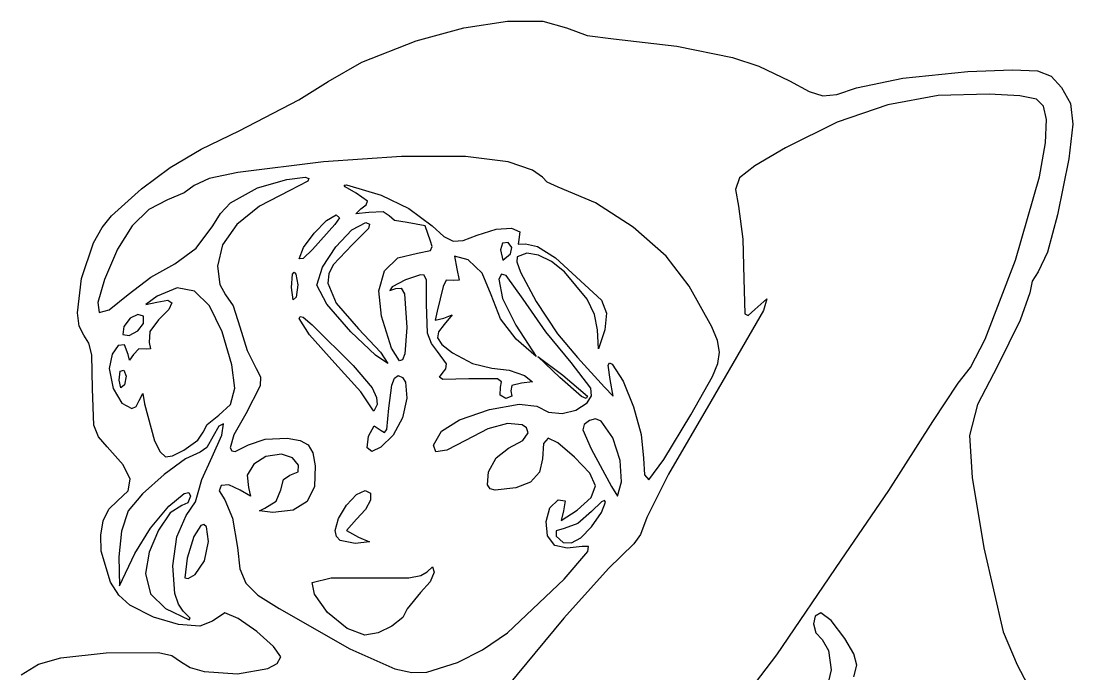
# Model space of a CAD drawing. Extents: x -2 to 140, y -370 to -182.
# Drawn here: x 72.9 to 125.6, y -219.5 to -186.7 of the extents above; entities that cross this region are included whole.
import ezdxf

# ---------------------------------------------------------------- set-up
doc = ezdxf.new("R2010")
doc.units = 0

msp = doc.modelspace()

# ---------------------------------------------------------------- linework, layer by layer
at = {"layer": 'Layer 1'}
for p, q in [((92.710056, -187.729368), (95.101263, -187.078301)), ((95.101263, -187.078301), (97.286072, -186.742483)), ((97.286072, -186.742483), (99.067996, -186.738732)), ((99.067996, -186.738732), (100.250546, -187.083869)), ((100.250546, -187.083869), (101.285542, -187.463557)), ((101.285542, -187.463557), (102.610172, -187.628615)), ((102.610172, -187.628615), (105.776909, -188.006934)), ((89.995711, -188.796563), (92.710056, -187.729368)), ((105.776909, -188.006934), (108.576813, -188.572535)), ((108.576813, -188.572535), (109.892827, -188.997622)), ((88.299245, -189.766081), (89.995711, -188.796563)), ((109.892827, -188.997622), (111.422231, -189.739468)), ((117.11572, -189.601817), (120.369322, -189.277667)), ((120.369322, -189.277667), (122.611922, -189.17962)), ((122.611922, -189.17962), (123.864183, -189.233171)), ((123.864183, -189.233171), (124.540287, -189.509073)), ((86.828373, -190.696088), (88.299245, -189.766081)), ((111.422231, -189.739468), (112.405934, -190.273964)), ((114.782092, -190.09439), (117.11572, -189.601817)), ((124.540287, -189.509073), (125.054419, -190.078078)), ((112.405934, -190.273964), (113.103205, -190.491149)), ((113.799954, -190.421223), (114.782092, -190.09439)), ((125.054419, -190.078078), (125.508801, -190.865642)), ((83.839555, -192.243541), (86.828373, -190.696088)), ((113.103205, -190.491149), (113.799954, -190.421223)), ((118.876084, -190.477405), (116.349308, -190.944295)), ((121.436886, -190.399472), (118.876084, -190.477405)), ((122.979018, -190.48865), (121.436886, -190.399472)), ((123.80622, -190.656796), (122.979018, -190.48865)), ((124.166365, -191.013462), (123.80622, -190.656796)), ((125.508801, -190.865642), (125.635846, -191.916089)), ((116.349308, -190.944295), (113.813192, -191.811585)), ((124.307326, -191.668202), (124.166365, -191.013462)), ((113.813192, -191.811585), (111.22437, -193.090715)), ((124.266751, -192.853232), (124.307326, -191.668202)), ((125.635846, -191.916089), (125.422718, -193.643694)), ((81.928766, -193.164604), (83.839555, -192.243541)), ((123.9526, -194.551468), (124.266751, -192.853232)), ((80.372605, -194.083337), (81.928766, -193.164604)), ((95.176807, -193.525208), (91.979375, -193.528379)), ((97.32437, -193.803072), (95.176807, -193.525208)), ((111.22437, -193.090715), (109.680019, -193.992612)), ((88.067775, -193.799636), (83.777706, -194.32603)), ((91.979375, -193.528379), (88.067775, -193.799636)), ((98.538529, -194.224328), (97.32437, -193.803072)), ((109.680019, -193.992612), (108.914151, -194.604968)), ((125.422718, -193.643694), (124.856579, -196.462735)), ((78.950545, -195.146495), (80.372605, -194.083337)), ((83.777706, -194.32603), (82.341448, -194.637596)), ((86.233884, -194.680413), (87.15019, -194.573155)), ((87.15019, -194.573155), (87.32666, -194.633071)), ((99.043532, -194.561573), (98.538529, -194.224328)), ((99.276089, -194.823708), (99.043532, -194.561573)), ((122.757462, -198.729194), (123.9526, -194.551468)), ((81.584904, -194.985527), (81.080076, -195.35025)), ((82.341448, -194.637596), (81.584904, -194.985527)), ((83.402834, -195.860331), (84.762402, -195.106459)), ((84.762402, -195.106459), (86.233884, -194.680413)), ((87.276147, -194.765484), (86.376583, -195.238201)), ((87.32666, -194.633071), (87.276147, -194.765484)), ((89.10501, -194.973078), (89.210996, -194.95866)), ((89.147565, -195.045752), (89.10501, -194.973078)), ((89.710695, -195.368503), (89.147565, -195.045752)), ((89.210996, -194.95866), (90.958343, -195.470328)), ((99.835214, -195.06438), (99.276089, -194.823708)), ((101.703087, -195.85129), (99.835214, -195.06438)), ((108.914151, -194.604968), (108.713174, -195.192966)), ((77.442054, -196.500835), (78.950545, -195.146495)), ((81.080076, -195.35025), (80.249017, -195.702146)), ((86.376583, -195.238201), (84.859464, -196.014425)), ((90.272981, -195.776596), (89.710695, -195.368503)), ((90.958343, -195.470328), (92.336182, -196.146773)), ((108.713174, -195.192966), (108.863497, -196.021791)), ((80.249017, -195.702146), (79.310027, -196.18889)), ((82.903721, -196.383905), (83.402834, -195.860331)), ((84.859464, -196.014425), (83.721488, -196.935559)), ((89.685799, -196.402942), (89.936893, -196.157257)), ((89.936893, -196.157257), (90.212444, -195.953655)), ((90.212444, -195.953655), (90.272981, -195.776596)), ((92.336182, -196.146773), (93.506646, -197.012278)), ((103.594433, -197.072903), (101.703087, -195.85129)), ((108.863497, -196.021791), (109.084859, -197.668684)), ((76.962265, -197.090277), (77.442054, -196.500835)), ((79.310027, -196.18889), (78.473307, -197.013932)), ((82.513424, -197.0151), (82.903721, -196.383905)), ((88.224346, -196.735018), (88.708405, -196.462735)), ((88.861095, -196.603574), (88.640945, -196.942174)), ((88.708405, -196.462735), (88.861095, -196.603574)), ((90.335004, -196.340166), (89.685799, -196.402942)), ((91.053881, -196.30868), (90.335004, -196.340166)), ((91.352884, -196.498662), (91.053881, -196.30868)), ((91.618664, -196.744174), (91.352884, -196.498662)), ((124.856579, -196.462735), (124.355938, -198.330573)), ((76.539954, -197.85549), (76.962265, -197.090277)), ((78.473307, -197.013932), (77.733817, -198.183658)), ((81.679585, -198.127497), (82.513424, -197.0151)), ((83.721488, -196.935559), (83.006415, -197.955759)), ((88.640945, -196.942174), (87.506519, -198.188749)), ((87.598679, -197.37149), (88.224346, -196.735018)), ((88.678945, -198.05486), (89.483833, -197.201443)), ((89.483833, -197.201443), (90.180459, -196.846303)), ((90.313559, -197.140311), (89.508522, -197.967487)), ((90.180459, -196.846303), (90.367358, -196.921519)), ((90.367358, -196.921519), (90.313559, -197.140311)), ((92.257666, -196.846303), (91.618664, -196.744174)), ((93.16245, -197.00669), (92.257666, -196.846303)), ((93.437044, -197.773854), (93.16245, -197.00669)), ((93.506646, -197.012278), (94.099098, -197.54704)), ((95.7686, -197.48198), (96.722621, -197.182881)), ((96.722621, -197.182881), (97.48878, -197.129206)), ((97.48878, -197.129206), (97.915799, -197.305407)), ((105.247466, -198.53127), (103.594433, -197.072903)), ((87.061613, -198.101582), (87.598679, -197.37149)), ((94.099098, -197.54704), (94.562221, -197.780455)), ((95.063045, -197.747207), (95.7686, -197.48198)), ((97.852399, -197.695933), (97.82397, -197.928555)), ((97.915799, -197.305407), (97.852399, -197.695933)), ((109.084859, -197.668684), (109.134416, -199.662457)), ((75.927961, -199.652968), (76.539954, -197.85549)), ((77.733817, -198.183658), (77.086519, -199.704452)), ((80.607044, -198.910307), (81.679585, -198.127497)), ((83.006415, -197.955759), (82.758006, -199.029179)), ((86.843359, -198.654726), (87.061613, -198.101582)), ((87.506519, -198.188749), (87.044101, -198.642093)), ((88.013561, -199.088547), (88.678945, -198.05486)), ((89.508522, -197.967487), (88.550865, -198.964519)), ((92.784109, -198.380548), (93.431313, -198.239062)), ((93.431313, -198.239062), (93.510247, -198.050744)), ((93.510247, -198.050744), (93.437044, -197.773854)), ((94.562221, -197.780455), (95.063045, -197.747207)), ((97.04528, -197.870403), (96.932372, -198.205654)), ((96.932372, -198.205654), (97.049427, -198.737072)), ((97.316744, -197.848587), (97.04528, -197.870403)), ((97.511753, -198.095708), (97.316744, -197.848587)), ((97.440843, -198.407048), (97.511753, -198.095708)), ((97.82397, -197.928555), (98.188873, -197.910478)), ((98.188873, -197.910478), (98.786978, -198.037481)), ((98.786978, -198.037481), (99.69529, -198.605338)), ((87.044101, -198.642093), (86.843359, -198.654726)), ((86.843359, -198.654726), (86.843359, -198.654726)), ((91.120531, -199.270246), (91.784758, -198.615693)), ((91.784758, -198.615693), (92.784109, -198.380548)), ((95.319604, -198.716561), (94.636508, -198.525116)), ((94.636508, -198.525116), (94.751477, -199.162811)), ((96.027821, -199.384793), (95.319604, -198.716561)), ((97.049427, -198.737072), (97.440843, -198.407048)), ((97.440843, -198.407048), (97.440843, -198.407048)), ((97.776236, -198.560069), (97.75906, -198.818723)), ((98.251227, -198.377442), (97.776236, -198.560069)), ((98.841285, -198.474785), (98.251227, -198.377442)), ((99.492896, -198.80349), (98.841285, -198.474785)), ((99.69529, -198.605338), (102.006231, -200.740208)), ((106.400402, -200.028443), (105.247466, -198.53127)), ((121.229698, -202.684655), (122.757462, -198.729194)), ((124.355938, -198.330573), (123.898798, -199.320291)), ((79.407347, -199.589736), (80.607044, -198.910307)), ((82.758006, -199.029179), (82.875442, -199.955291)), ((87.735447, -199.984501), (88.013561, -199.088547)), ((88.550865, -198.964519), (88.326983, -199.420922)), ((90.835294, -200.267879), (91.120531, -199.270246)), ((94.751477, -199.162811), (94.868063, -199.738255)), ((97.75906, -198.818723), (97.939774, -199.326261)), ((97.939774, -199.326261), (98.72453, -200.803062)), ((100.152547, -199.31495), (99.492896, -198.80349)), ((101.281915, -200.691701), (100.152547, -199.31495)), ((123.898798, -199.320291), (123.59783, -199.779968)), ((75.726463, -201.372753), (75.927961, -199.652968)), ((77.086519, -199.704452), (76.752171, -200.85998)), ((78.267786, -200.453696), (79.407347, -199.589736)), ((86.464778, -200.106562), (86.51912, -199.432609)), ((86.51912, -199.432609), (86.587161, -199.335529)), ((86.587161, -199.335529), (86.673323, -199.428072)), ((86.673323, -199.428072), (86.771186, -199.960833)), ((88.326983, -199.420922), (88.275273, -199.878707)), ((92.182267, -199.717152), (91.503681, -200.072159)), ((92.936252, -199.466087), (92.182267, -199.717152)), ((93.116312, -199.478328), (92.936252, -199.466087)), ((93.226963, -199.73671), (93.116312, -199.478328)), ((93.228008, -200.93147), (93.226963, -199.73671)), ((94.212704, -199.726762), (94.067229, -200.052573)), ((94.568083, -199.748422), (94.212704, -199.726762)), ((94.868063, -199.738255), (94.568083, -199.748422)), ((96.462664, -200.463573), (96.027821, -199.384793)), ((96.987638, -199.427049), (96.855926, -199.683426)), ((96.855926, -199.683426), (97.036861, -200.659598)), ((97.214646, -199.492344), (96.987638, -199.427049)), ((98.068641, -200.6819), (97.214646, -199.492344)), ((109.134416, -199.662457), (109.178917, -201.412404)), ((123.59783, -199.779968), (123.472648, -200.37346)), ((80.724551, -200.122342), (79.72484, -200.531645)), ((81.603996, -200.287523), (80.724551, -200.122342)), ((82.358063, -201.024374), (81.603996, -200.287523)), ((82.875442, -199.955291), (83.158564, -200.463235)), ((86.537877, -200.719919), (86.464778, -200.106562)), ((86.464778, -200.106562), (86.464778, -200.106562)), ((86.771186, -199.960833), (86.690087, -200.578748)), ((88.23259, -200.938634), (87.735447, -199.984501)), ((88.275273, -199.878707), (88.694995, -200.886785)), ((90.972911, -201.532264), (90.835294, -200.267879)), ((91.503681, -200.072159), (91.392588, -200.244989)), ((91.392588, -200.244989), (91.692177, -200.145424)), ((91.692177, -200.145424), (91.959319, -200.127164)), ((91.959319, -200.127164), (92.13146, -200.415095)), ((94.067229, -200.052573), (93.764156, -201.288791)), ((107.537796, -202.080482), (106.400402, -200.028443)), ((123.472648, -200.37346), (122.995113, -201.733591)), ((76.752171, -200.85998), (76.821671, -201.359922)), ((77.318912, -201.219439), (78.267786, -200.453696)), ((79.72484, -200.531645), (79.159955, -200.948498)), ((79.159955, -200.948498), (79.703814, -200.833623)), ((79.703814, -200.833623), (80.262138, -200.738531)), ((80.262138, -200.738531), (80.464408, -200.870908)), ((80.464408, -200.870908), (80.308152, -201.205666)), ((83.158564, -200.463235), (83.532444, -201.021174)), ((86.690087, -200.578748), (86.537877, -200.719919)), ((88.694995, -200.886785), (89.823282, -202.165486)), ((92.13146, -200.415095), (92.243907, -202.09764)), ((96.938392, -201.670613), (96.462664, -200.463573)), ((97.036861, -200.659598), (97.705373, -201.984808)), ((99.207032, -202.328642), (98.068641, -200.6819)), ((98.72453, -200.803062), (99.789814, -202.420627)), ((101.644604, -201.459776), (101.281915, -200.691701)), ((102.006231, -200.740208), (102.248452, -201.387068)), ((109.693081, -201.19673), (110.290217, -200.663042)), ((110.290217, -200.663042), (110.120743, -201.255722)), ((75.81727, -202.04085), (75.726463, -201.372753)), ((76.821671, -201.359922), (77.318912, -201.219439)), ((80.308152, -201.205666), (79.790897, -201.717712)), ((82.981636, -202.330078), (82.358063, -201.024374)), ((83.532444, -201.021174), (83.868099, -202.067386)), ((89.430222, -202.326833), (88.23259, -200.938634)), ((93.279903, -202.391991), (93.228008, -200.93147)), ((93.764156, -201.288791), (93.664487, -201.743751)), ((102.248452, -201.387068), (102.164422, -202.216173)), ((110.120743, -201.255722), (107.484655, -205.814535)), ((109.178917, -201.412404), (109.359807, -201.502259)), ((109.359807, -201.502259), (109.693081, -201.19673)), ((78.379737, -201.641482), (78.055445, -202.056436)), ((78.765162, -201.460135), (78.379737, -201.641482)), ((78.750286, -202.270822), (79.034654, -201.904515)), ((79.04053, -201.538958), (78.765162, -201.460135)), ((79.034654, -201.904515), (79.04053, -201.538958)), ((79.034654, -201.904515), (79.034654, -201.904515)), ((79.790897, -201.717712), (79.365835, -202.299926)), ((86.843359, -201.647834), (86.899423, -201.552686)), ((87.364758, -202.469097), (86.843359, -201.647834)), ((86.899423, -201.552686), (87.04143, -201.582355)), ((87.04143, -201.582355), (87.497435, -201.973378)), ((91.480299, -203.137897), (90.972911, -201.532264)), ((93.664487, -201.743751), (94.10345, -201.630111)), ((94.119147, -201.95667), (93.825051, -202.325709)), ((94.10345, -201.630111), (94.518856, -201.477637)), ((94.518856, -201.477637), (94.119147, -201.95667)), ((97.720613, -202.683703), (96.938392, -201.670613)), ((101.801278, -202.216173), (101.644604, -201.459776)), ((122.995113, -201.733591), (121.846998, -204.036507)), ((76.055847, -202.494332), (75.81727, -202.04085)), ((78.055445, -202.056436), (77.99938, -202.459304)), ((77.99938, -202.459304), (78.318061, -202.511886)), ((78.318061, -202.511886), (78.750286, -202.270822)), ((79.365835, -202.299926), (79.333324, -202.86091)), ((83.478623, -203.979306), (82.981636, -202.330078)), ((83.868099, -202.067386), (84.237744, -203.257951)), ((88.638538, -203.895113), (87.364758, -202.469097)), ((87.497435, -201.973378), (89.548101, -204.004136)), ((90.677368, -203.490745), (89.430222, -202.326833)), ((89.430222, -202.326833), (89.430222, -202.326833)), ((89.823282, -202.165486), (90.930494, -203.345577)), ((92.243907, -202.09764), (92.142583, -203.432502)), ((93.474859, -202.913519), (93.279903, -202.391991)), ((93.825051, -202.325709), (93.779292, -202.629922)), ((97.705373, -201.984808), (98.721099, -203.558648)), ((100.474557, -203.863984), (99.207032, -202.328642)), ((99.789814, -202.420627), (100.794939, -203.609109)), ((101.848065, -203.17508), (101.801278, -202.216173)), ((102.164422, -202.216173), (101.848065, -203.17508)), ((107.824262, -202.763379), (107.537796, -202.080482)), ((76.299017, -202.891139), (76.055847, -202.494332)), ((76.45502, -203.484558), (76.299017, -202.891139)), ((77.769823, -203.00671), (77.464771, -203.440075)), ((78.089469, -202.976024), (77.769823, -203.00671)), ((78.269259, -203.462749), (78.089469, -202.976024)), ((79.333324, -202.86091), (79.387772, -203.183476)), ((93.787324, -203.31653), (93.474859, -202.913519)), ((93.779292, -202.629922), (94.005589, -202.951528)), ((94.005589, -202.951528), (94.527661, -203.372748)), ((98.721099, -203.558648), (97.720613, -202.683703)), ((107.924123, -203.34206), (107.824262, -202.763379)), ((120.499762, -204.105058), (121.229698, -202.684655)), ((76.492879, -205.183401), (76.45502, -203.484558)), ((77.464771, -203.440075), (77.328765, -204.16139)), ((78.344042, -203.748019), (78.269259, -203.462749)), ((78.534096, -203.46035), (78.344042, -203.748019)), ((78.815927, -203.182926), (78.534096, -203.46035)), ((79.171786, -203.192606), (78.815927, -203.182926)), ((79.387772, -203.183476), (79.171786, -203.192606)), ((84.237744, -203.257951), (84.693356, -204.162999)), ((91.293552, -203.905612), (90.677368, -203.490745)), ((90.930494, -203.345577), (91.293552, -203.905612)), ((91.879118, -203.775282), (91.480299, -203.137897)), ((92.142583, -203.432502), (92.029444, -203.727157)), ((94.23092, -203.933986), (93.787324, -203.31653)), ((94.527661, -203.372748), (95.537428, -203.912089)), ((107.838546, -203.909927), (107.924123, -203.34206)), ((83.619873, -205.153588), (83.478623, -203.979306)), ((89.931958, -205.334958), (88.638538, -203.895113)), ((89.548101, -204.004136), (90.499932, -205.130922)), ((92.029444, -203.727157), (91.879118, -203.775282)), ((94.201032, -204.181586), (94.23092, -203.933986)), ((95.537428, -203.912089), (96.511502, -204.139856)), ((99.914072, -204.613454), (98.817334, -203.558648)), ((98.817334, -203.558648), (100.061412, -204.488542)), ((101.458887, -205.143139), (100.474557, -203.863984)), ((100.794939, -203.609109), (102.156017, -205.09738)), ((102.338974, -203.994247), (102.403306, -203.875589)), ((102.433007, -204.709324), (102.338974, -203.994247)), ((102.403306, -203.875589), (102.538299, -203.942216)), ((102.538299, -203.942216), (103.092352, -204.793117)), ((107.568693, -204.560379), (107.838546, -203.909927)), ((121.846998, -204.036507), (120.854257, -205.960409)), ((77.328765, -204.16139), (77.516189, -205.166121)), ((77.816868, -204.741272), (77.871932, -204.290172)), ((77.871932, -204.290172), (78.054474, -204.237872)), ((78.054474, -204.237872), (78.177708, -204.549403)), ((78.177708, -204.549403), (78.090186, -204.973033)), ((84.693356, -204.162999), (84.903623, -204.578625)), ((84.903623, -204.578625), (84.898998, -205.039091)), ((91.629073, -204.646157), (91.805275, -204.517526)), ((91.805275, -204.517526), (92.028694, -204.606784)), ((93.876404, -204.60189), (94.008496, -204.413922)), ((94.008496, -204.413922), (94.201032, -204.181586)), ((96.511502, -204.139856), (97.380828, -204.253211)), ((97.380828, -204.253211), (98.138748, -204.517526)), ((98.138748, -204.517526), (98.544813, -204.822743)), ((100.061412, -204.488542), (101.305487, -205.543319)), ((106.480813, -206.48264), (107.568693, -204.560379)), ((119.877089, -204.901123), (120.499762, -204.105058)), ((77.907512, -205.139463), (77.816868, -204.741272)), ((77.816868, -204.741272), (77.816868, -204.741272)), ((78.090186, -204.973033), (77.907512, -205.139463)), ((84.898998, -205.039091), (84.164359, -206.442338)), ((91.345958, -206.147698), (91.483738, -204.99639)), ((91.483738, -204.99639), (91.629073, -204.646157)), ((92.028694, -204.606784), (92.173113, -204.85019)), ((92.173113, -204.85019), (92.237293, -205.653227)), ((94.040914, -204.706763), (93.876404, -204.60189)), ((95.35355, -204.68621), (94.040914, -204.706763)), ((96.781246, -204.677705), (95.35355, -204.68621)), ((96.988774, -204.827645), (96.781246, -204.677705)), ((96.915016, -205.501879), (96.941076, -205.101952)), ((96.941076, -205.101952), (96.988774, -204.827645)), ((97.5031, -205.012057), (97.460164, -205.284691)), ((97.998949, -204.895252), (97.5031, -205.012057)), ((98.544813, -204.822743), (97.998949, -204.895252)), ((100.99418, -205.560891), (99.914072, -204.613454)), ((99.914072, -204.613454), (99.914072, -204.613454)), ((102.156017, -205.09738), (102.580427, -205.546544)), ((102.580427, -205.546544), (102.433007, -204.709324)), ((103.092352, -204.793117), (103.609715, -206.079189)), ((118.61938, -206.818907), (119.877089, -204.901123)), ((76.5464, -207.011397), (76.492879, -205.183401)), ((77.516189, -205.166121), (77.953384, -205.901837)), ((78.82662, -205.763509), (79.000959, -205.409828)), ((79.000959, -205.409828), (79.085846, -205.930923)), ((83.401162, -205.960973), (83.619873, -205.153588)), ((90.500578, -206.189439), (89.931958, -205.334958)), ((90.499932, -205.130922), (90.730581, -205.612988)), ((90.730581, -205.612988), (90.756068, -205.972974)), ((92.237293, -205.653227), (92.022503, -206.634207)), ((97.212266, -205.668231), (96.915016, -205.501879)), ((97.502675, -205.555561), (97.212266, -205.668231)), ((97.460164, -205.284691), (97.502675, -205.555561)), ((101.232229, -205.663573), (100.99418, -205.560891)), ((101.305487, -205.543319), (101.232229, -205.663573)), ((101.288173, -205.877696), (101.501708, -205.538388)), ((101.501708, -205.538388), (101.458887, -205.143139)), ((77.953384, -205.901837), (78.452733, -206.167859)), ((78.452733, -206.167859), (78.667085, -206.062023)), ((78.667085, -206.062023), (78.82662, -205.763509)), ((79.085846, -205.930923), (79.598526, -207.795227)), ((82.818266, -206.509507), (83.401162, -205.960973)), ((90.756068, -205.972974), (90.597276, -206.306399)), ((91.240903, -207.218474), (91.345958, -206.147698)), ((96.379451, -206.2249), (97.867167, -205.943906)), ((97.867167, -205.943906), (98.763334, -206.044377)), ((98.763334, -206.044377), (99.348433, -206.346668)), ((100.719364, -206.256157), (101.288173, -205.877696)), ((103.609715, -206.079189), (103.98231, -207.474777)), ((107.484655, -205.814535), (105.360573, -209.455152)), ((120.854257, -205.960409), (120.454736, -207.527003)), ((82.23757, -206.962414), (82.818266, -206.509507)), ((84.164359, -206.442338), (83.566997, -207.488155)), ((90.597276, -206.306399), (90.500578, -206.189439)), ((90.500578, -206.189439), (90.500578, -206.189439)), ((92.022503, -206.634207), (91.553431, -207.5007)), ((94.887723, -206.731955), (96.379451, -206.2249)), ((99.348433, -206.346668), (100.036614, -206.414871)), ((100.036614, -206.414871), (100.719364, -206.256157)), ((101.695479, -206.692844), (101.397511, -206.76393)), ((101.984907, -206.810952), (101.695479, -206.692844)), ((105.128503, -208.717088), (106.480813, -206.48264)), ((76.791837, -207.595489), (76.5464, -207.011397)), ((82.026579, -207.347481), (82.23757, -206.962414)), ((82.81463, -207.047585), (82.542078, -207.557144)), ((83.051461, -206.940319), (82.81463, -207.047585)), ((82.97311, -207.50161), (83.051461, -206.940319)), ((90.327026, -207.553645), (90.602874, -207.035876)), ((90.602874, -207.035876), (90.956328, -207.265947)), ((91.119429, -207.374792), (91.240903, -207.218474)), ((93.979523, -207.309664), (94.887723, -206.731955)), ((96.297069, -207.184879), (95.176724, -207.765706)), ((97.295699, -206.917696), (96.297069, -207.184879)), ((98.023854, -206.98166), (97.295699, -206.917696)), ((98.240016, -207.143292), (98.023854, -206.98166)), ((98.332775, -207.394274), (98.240016, -207.143292)), ((101.134279, -206.967672), (101.059123, -207.23581)), ((101.059123, -207.23581), (101.487489, -208.195051)), ((101.397511, -206.76393), (101.134279, -206.967672)), ((102.574113, -207.641585), (101.984907, -206.810952)), ((116.408488, -210.270993), (118.61938, -206.818907)), ((77.217151, -208.096781), (76.791837, -207.595489)), ((81.068796, -208.252878), (81.766801, -207.752364)), ((81.766801, -207.752364), (82.026579, -207.347481)), ((82.026579, -207.347481), (82.026579, -207.347481)), ((82.542078, -207.557144), (82.2257, -208.119327)), ((82.487891, -208.599391), (82.97311, -207.50161)), ((83.566997, -207.488155), (83.394513, -208.136377)), ((84.302532, -207.996536), (85.143669, -207.703787)), ((85.143669, -207.703787), (86.23613, -207.6542)), ((86.23613, -207.6542), (86.892816, -207.76533)), ((90.257255, -208.139331), (90.327026, -207.553645)), ((90.327026, -207.553645), (90.327026, -207.553645)), ((91.553431, -207.5007), (90.941902, -208.109782)), ((90.956328, -207.265947), (91.119429, -207.374792)), ((93.588143, -208.010594), (93.979523, -207.309664)), ((98.056493, -207.776385), (98.332775, -207.394274)), ((99.319875, -207.653946), (99.097006, -207.922188)), ((99.805816, -207.881978), (99.319875, -207.653946)), ((102.942469, -208.778923), (102.574113, -207.641585)), ((102.574113, -207.641585), (102.574113, -207.641585)), ((103.98231, -207.474777), (104.102064, -208.654227)), ((120.454736, -207.527003), (120.582452, -209.62615)), ((78.028261, -208.985961), (77.217151, -208.096781)), ((79.598526, -207.795227), (79.877103, -208.347573)), ((80.50027, -208.541558), (81.068796, -208.252878)), ((82.2257, -208.119327), (81.88349, -208.353152)), ((83.394513, -208.136377), (83.465909, -208.292367)), ((83.465909, -208.292367), (83.641495, -208.326129)), ((83.641495, -208.326129), (84.302532, -207.996536)), ((86.892816, -207.76533), (87.300596, -207.988563)), ((87.300596, -207.988563), (87.529992, -208.393428)), ((90.486029, -208.323684), (90.257255, -208.139331)), ((90.941902, -208.109782), (90.486029, -208.323684)), ((93.696321, -208.335139), (93.588143, -208.010594)), ((94.2454, -208.260957), (93.696321, -208.335139)), ((95.176724, -207.765706), (94.2454, -208.260957)), ((96.725335, -208.635981), (97.347066, -208.156443)), ((97.347066, -208.156443), (98.056493, -207.776385)), ((99.097006, -207.922188), (99.043532, -208.692016)), ((100.648502, -208.600971), (99.805816, -207.881978)), ((101.487489, -208.195051), (102.499462, -210.079195)), ((79.877103, -208.347573), (80.140362, -208.584737)), ((81.154753, -208.684598), (80.071336, -209.482623)), ((80.140362, -208.584737), (80.50027, -208.541558)), ((81.88349, -208.353152), (81.154753, -208.684598)), ((81.963532, -209.735184), (82.487891, -208.599391)), ((85.172437, -208.575453), (84.56906, -208.959411)), ((85.954365, -208.460594), (85.172437, -208.575453)), ((86.509594, -208.647166), (85.954365, -208.460594)), ((86.813575, -209.00317), (86.509594, -208.647166)), ((87.529992, -208.393428), (87.651525, -209.049451)), ((96.340574, -209.347608), (96.725335, -208.635981)), ((99.043532, -208.692016), (98.895088, -209.366766)), ((101.420817, -209.41196), (100.648502, -208.600971)), ((102.999529, -209.83987), (102.942469, -208.778923)), ((104.102064, -208.654227), (104.158898, -209.496939)), ((104.374287, -209.746963), (105.128503, -208.717088)), ((78.380601, -209.708792), (78.028261, -208.985961)), ((84.56906, -208.959411), (84.244888, -209.510951)), ((86.793506, -209.348701), (86.813575, -209.00317)), ((87.651525, -209.049451), (87.614112, -210.084533)), ((78.280736, -210.299438), (78.380601, -209.708792)), ((80.071336, -209.482623), (78.993214, -210.45276)), ((81.791076, -210.38789), (81.963532, -209.735184)), ((84.244888, -209.510951), (84.300571, -210.128556)), ((85.92419, -210.242884), (86.057081, -209.720949)), ((86.057081, -209.720949), (86.376583, -209.503857)), ((86.376583, -209.503857), (86.793506, -209.348701)), ((96.289413, -209.990978), (96.340574, -209.347608)), ((98.449759, -209.853974), (97.707553, -210.153635)), ((98.895088, -209.366766), (98.449759, -209.853974)), ((101.6959, -210.050048), (101.420817, -209.41196)), ((102.807276, -210.559481), (102.999529, -209.83987)), ((104.158898, -209.496939), (104.374287, -209.746963)), ((105.360573, -209.455152), (104.282051, -211.628284)), ((120.582452, -209.62615), (121.171425, -213.147712)), ((77.73523, -210.79206), (78.280736, -210.299438)), ((81.077237, -210.424873), (81.313316, -210.380772)), ((81.313316, -210.380772), (81.40028, -210.569302)), ((81.644496, -210.850152), (81.791076, -210.38789)), ((82.927757, -210.025026), (82.829236, -210.297204)), ((82.829236, -210.297204), (83.116443, -210.750884)), ((83.313474, -209.995698), (82.927757, -210.025026)), ((83.887858, -210.27057), (83.313474, -209.995698)), ((84.406276, -210.555861), (83.887858, -210.27057)), ((84.300571, -210.128556), (84.406276, -210.555861)), ((85.691634, -210.816289), (85.92419, -210.242884)), ((87.614112, -210.084533), (87.241451, -210.824664)), ((89.712031, -210.487659), (90.15868, -210.270993)), ((90.15868, -210.270993), (90.421861, -210.408987)), ((96.419128, -210.193208), (96.289413, -209.990978)), ((96.66848, -210.265744), (96.419128, -210.193208)), ((97.707553, -210.153635), (96.66848, -210.265744)), ((101.479254, -210.629939), (101.6959, -210.050048)), ((102.499462, -210.079195), (102.807276, -210.559481)), ((114.023498, -213.769138), (116.408488, -210.270993)), ((77.298021, -211.209021), (77.73523, -210.79206)), ((78.993214, -210.45276), (78.280362, -211.30054)), ((80.306624, -211.057966), (81.077237, -210.424873)), ((81.270804, -210.900405), (80.959508, -211.03813)), ((81.182357, -211.528039), (81.644496, -210.850152)), ((81.40028, -210.569302), (81.270804, -210.900405)), ((83.116443, -210.750884), (83.50276, -211.659876)), ((85.132508, -211.157284), (85.691634, -210.816289)), ((87.241451, -210.824664), (86.543322, -211.259116)), ((89.221647, -211.016578), (89.712031, -210.487659)), ((90.415899, -210.759329), (90.170181, -211.226565)), ((90.421861, -210.408987), (90.415899, -210.759329)), ((99.409356, -211.142347), (99.835521, -210.750178)), ((99.835521, -210.750178), (100.185849, -210.804414)), ((100.185849, -210.804414), (100.098106, -211.29371)), ((100.776385, -211.266334), (101.479254, -210.629939)), ((102.003398, -210.846938), (101.506031, -211.336326)), ((102.1547, -210.785749), (102.003398, -210.846938)), ((102.003398, -211.388724), (102.210269, -210.867413)), ((102.210269, -210.867413), (102.1547, -210.785749)), ((77.021108, -211.80551), (77.298021, -211.209021)), ((78.280362, -211.30054), (77.93522, -212.322188)), ((79.386218, -212.162584), (80.306624, -211.057966)), ((80.387013, -211.391356), (79.792974, -212.264336)), ((80.959508, -211.03813), (80.387013, -211.391356)), ((84.852212, -211.298878), (85.132508, -211.157284)), ((85.529507, -211.377163), (84.852212, -211.298878)), ((86.543322, -211.259116), (85.529507, -211.377163)), ((88.82334, -211.676133), (89.221647, -211.016578)), ((90.170181, -211.226565), (89.714093, -211.715237)), ((99.224935, -211.834529), (99.409356, -211.142347)), ((99.981655, -211.788551), (100.776385, -211.266334)), ((100.098106, -211.29371), (99.981655, -211.788551)), ((101.506031, -211.336326), (100.809019, -211.938397)), ((101.506031, -212.103434), (102.003398, -211.388724)), ((76.897868, -212.525608), (77.021108, -211.80551)), ((80.706628, -212.604639), (81.182357, -211.528039)), ((83.50276, -211.659876), (83.746399, -213.145342)), ((88.652923, -212.284705), (88.82334, -211.676133)), ((89.714093, -211.715237), (89.223705, -212.285153)), ((99.302553, -212.557757), (99.224935, -211.834529)), ((100.809019, -211.938397), (100.122157, -212.188806)), ((104.282051, -211.628284), (103.949649, -212.482522)), ((77.93522, -212.322188), (77.806429, -213.601921)), ((78.613793, -213.432729), (79.386218, -212.162584)), ((79.792974, -212.264336), (79.326907, -213.377017)), ((81.916653, -212.037644), (81.566919, -212.587491)), ((82.06961, -211.986167), (81.916653, -212.037644)), ((82.192874, -212.095508), (82.06961, -211.986167)), ((82.305062, -212.832216), (82.192874, -212.095508)), ((88.709303, -212.578478), (88.652923, -212.284705)), ((88.652923, -212.284705), (88.652923, -212.284705)), ((89.223705, -212.285153), (89.82719, -212.619759)), ((99.724297, -212.301476), (99.722119, -212.572346)), ((100.122157, -212.188806), (99.724297, -212.301476)), ((100.968101, -212.650772), (101.506031, -212.103434)), ((101.506031, -212.103434), (101.506031, -212.103434)), ((103.949649, -212.482522), (103.61943, -212.952076)), ((76.921675, -213.313395), (76.897868, -212.525608)), ((80.515285, -214.056546), (80.706628, -212.604639)), ((81.566919, -212.587491), (81.234187, -213.673916)), ((82.105809, -213.806133), (82.305062, -212.832216)), ((82.305062, -212.832216), (82.305062, -212.832216)), ((88.894154, -212.783014), (88.709303, -212.578478)), ((89.656418, -212.928962), (88.894154, -212.783014)), ((90.365515, -212.859715), (89.656418, -212.928962)), ((89.82719, -212.619759), (90.365515, -212.859715)), ((99.662511, -213.043064), (99.302553, -212.557757)), ((99.722119, -212.572346), (100.080003, -212.88421)), ((100.080003, -212.88421), (100.494044, -212.910692)), ((100.494044, -212.910692), (100.968101, -212.650772)), ((103.61943, -212.952076), (102.349156, -214.197341)), ((77.383936, -214.868359), (76.921675, -213.313395)), ((77.83171, -215.065497), (78.613793, -213.432729)), ((79.326907, -213.377017), (79.138326, -214.44935)), ((83.746399, -213.145342), (83.875912, -214.210313)), ((100.278609, -213.172774), (99.662511, -213.043064)), ((100.137702, -214.731882), (101.316319, -213.334113)), ((101.040887, -213.093018), (100.278609, -213.172774)), ((101.351617, -213.084843), (101.040887, -213.093018)), ((101.316319, -213.334113), (101.351617, -213.084843)), ((121.171425, -213.147712), (122.138999, -217.366906)), ((77.806429, -213.601921), (77.83171, -215.065497)), ((80.621481, -215.445005), (80.515285, -214.056546)), ((81.234187, -213.673916), (81.117517, -214.656741)), ((81.626752, -214.489961), (82.105809, -213.806133)), ((110.787085, -218.526487), (114.023498, -213.769138)), ((79.138326, -214.44935), (79.394232, -215.457123)), ((81.282911, -214.69421), (81.626752, -214.489961)), ((83.875912, -214.210313), (84.168887, -214.928334)), ((92.34741, -214.65364), (92.951734, -214.542717)), ((92.951734, -214.542717), (93.265408, -214.362058)), ((93.265408, -214.362058), (93.530099, -214.108799)), ((93.607915, -214.366884), (93.413469, -214.855139)), ((93.530099, -214.108799), (93.607915, -214.366884)), ((102.349156, -214.197341), (100.112265, -216.674217)), ((77.809141, -215.523698), (77.383936, -214.868359)), ((81.117517, -214.656741), (81.282911, -214.69421)), ((84.168887, -214.928334), (84.776812, -215.519539)), ((87.498583, -214.886032), (88.449791, -214.661679)), ((87.610621, -215.485084), (87.498583, -214.886032)), ((88.449791, -214.661679), (90.352809, -214.657545)), ((90.352809, -214.657545), (92.34741, -214.65364)), ((93.413469, -214.855139), (92.936252, -215.394258)), ((97.281848, -217.413364), (100.137702, -214.731882)), ((78.354896, -216.023049), (77.809141, -215.523698)), ((79.394232, -215.457123), (80.143771, -216.194471)), ((80.790265, -215.978331), (80.621481, -215.445005)), ((84.776812, -215.519539), (85.851176, -216.204066)), ((88.26925, -216.391264), (87.610621, -215.485084)), ((92.936252, -215.394258), (92.257666, -216.216202)), ((79.539681, -216.629298), (78.354896, -216.023049)), ((80.143771, -216.194471), (81.324318, -216.770603)), ((81.038367, -216.331264), (80.790265, -215.978331)), ((80.799392, -216.999644), (79.539681, -216.629298)), ((81.387036, -216.681289), (81.038367, -216.331264)), ((81.038367, -216.331264), (81.038367, -216.331264)), ((81.324318, -216.770603), (81.387036, -216.681289)), ((83.123447, -216.408423), (82.503092, -216.830148)), ((83.784708, -216.695187), (83.123447, -216.408423)), ((84.722614, -217.356563), (83.784708, -216.695187)), ((85.851176, -216.204066), (89.384069, -218.224027)), ((89.251362, -217.191985), (88.26925, -216.391264)), ((88.26925, -216.391264), (88.26925, -216.391264)), ((92.038131, -216.642294), (91.495861, -217.077149)), ((92.257666, -216.216202), (92.038131, -216.642294)), ((100.112265, -216.674217), (96.305833, -221.267133)), ((112.705349, -216.577304), (112.626244, -216.971397)), ((112.996416, -216.407972), (112.705349, -216.577304)), ((113.50807, -216.789709), (112.996416, -216.407972)), ((81.873904, -217.083467), (80.799392, -216.999644)), ((82.503092, -216.830148), (81.873904, -217.083467)), ((90.141123, -217.537453), (89.251362, -217.191985)), ((91.495861, -217.077149), (90.805358, -217.411843)), ((112.626244, -216.971397), (112.750034, -217.419396)), ((114.202983, -217.707492), (113.50807, -216.789709)), ((85.561122, -218.096023), (84.722614, -217.356563)), ((90.805358, -217.411843), (90.141123, -217.537453)), ((96.035742, -218.274964), (97.281848, -217.413364)), ((112.750034, -217.419396), (113.067651, -217.750446)), ((113.067651, -217.750446), (113.387154, -218.297375)), ((114.651712, -218.470441), (114.202983, -217.707492)), ((122.138999, -217.366906), (122.831829, -219.027007)), ((85.92419, -218.617038), (85.561122, -218.096023)), ((89.384069, -218.224027), (91.643153, -219.224987)), ((94.789408, -218.912073), (96.035742, -218.274964)), ((113.387154, -218.297375), (113.520045, -219.27947)), ((73.771396, -218.995724), (74.890723, -218.669969)), ((74.890723, -218.669969), (77.177516, -218.42397)), ((77.177516, -218.42397), (79.798556, -218.395211)), ((79.798556, -218.395211), (80.467867, -218.555867)), ((80.467867, -218.555867), (80.903374, -218.855657)), ((85.746642, -218.952136), (85.92419, -218.617038)), ((109.193259, -220.627166), (110.787085, -218.526487)), ((114.801879, -219.032032), (114.651712, -218.470441)), ((72.903575, -219.518272), (73.771396, -218.995724)), ((80.903374, -218.855657), (81.38645, -219.159352)), ((81.38645, -219.159352), (82.080699, -219.359682)), ((82.080699, -219.359682), (83.762957, -219.466396)), ((83.762957, -219.466396), (85.270628, -219.208086)), ((85.270628, -219.208086), (85.746642, -218.952136)), ((91.643153, -219.224987), (92.486385, -219.401324)), ((93.240807, -219.392489), (94.789408, -218.912073)), ((94.789408, -218.912073), (94.789408, -218.912073)), ((113.520045, -219.27947), (113.303808, -220.190515)), ((114.653935, -219.626557), (114.801879, -219.032032)), ((122.831829, -219.027007), (123.803046, -220.850912)), ((92.486385, -219.401324), (93.240807, -219.392489))]:
    msp.add_line(p, q, dxfattribs=at)

doc.saveas('drawing.dxf')
